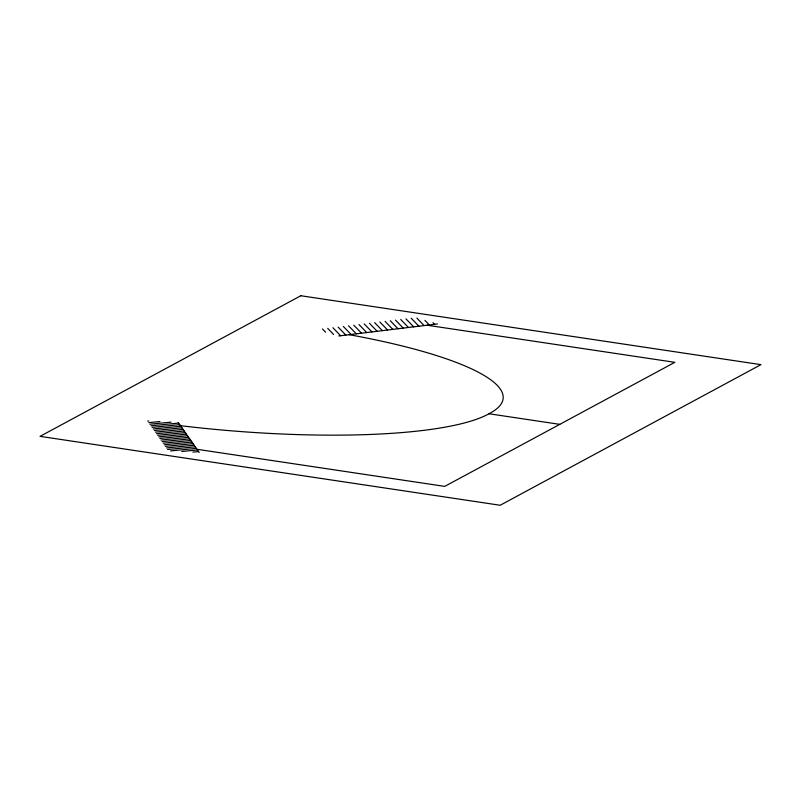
<?xml version="1.0" encoding="UTF-8"?>
<svg xmlns="http://www.w3.org/2000/svg" width="801" height="801" viewBox="0 0 801 801"><rect width="100%" height="100%" fill="white"/><g stroke="black" fill="none" stroke-linecap="round" stroke-linejoin="round"><path stroke-width="1.2" d="M338.783 335.959L437.486 323.944M147.694 421.046L148.806 420.946M148.806 422.628L159.94 421.536M149.907 424.21L171.074 422.127M151.019 425.792L178.643 423.078M152.12 427.374L179.744 424.66M153.231 428.956L180.846 426.242M154.333 430.537L181.957 427.824M155.444 432.119L183.059 429.406M156.545 433.701L184.17 430.988M157.657 435.283L185.271 432.57M158.758 436.865L186.383 434.152M159.87 438.447L187.484 435.734M160.971 440.029L188.595 437.316M162.072 441.611L189.697 438.888M163.184 443.193L190.808 440.47M164.285 444.775L191.91 442.052M165.396 446.357L193.021 443.634M166.498 447.939L194.122 445.216M167.609 449.521L195.224 446.798M170.613 450.913L196.335 448.38M181.747 451.504L197.436 449.962M192.871 452.104L198.548 451.544M427.073 325.216L674.822 362.322L444.715 486.387L196.966 449.281M180.455 425.671A273.752 55.049 5 0 0 488.98 413.757L559.769 424.35M432.951 322.663L434.532 324.305M424.93 320.39L429.316 324.936M416.91 318.117L424.099 325.576M411.163 318.197L418.883 326.207M405.947 318.828L413.666 326.848M400.73 319.469L408.45 327.479M395.514 320.1L403.233 328.11M390.297 320.74L398.017 328.75M385.081 321.371L392.8 329.381M379.864 322.002L387.584 330.022M374.648 322.643L382.367 330.653M369.431 323.274L377.151 331.284M364.215 323.914L371.934 331.924M358.998 324.545L366.718 332.555M353.782 325.176L361.501 333.186M348.565 325.817L356.285 333.827M343.349 326.448L351.068 334.458M338.132 327.088L345.852 335.098M332.916 327.719L340.635 335.729M327.699 328.35L333.616 334.488M322.483 328.991L325.596 332.215M178.243 422.517L199.169 452.445M349.196 334.688A273.752 55.049 5 0 1 488.98 413.757M300.836 295.739L40.05 436.355L500.164 505.261L760.95 364.645L300.836 295.739"/></g></svg>
